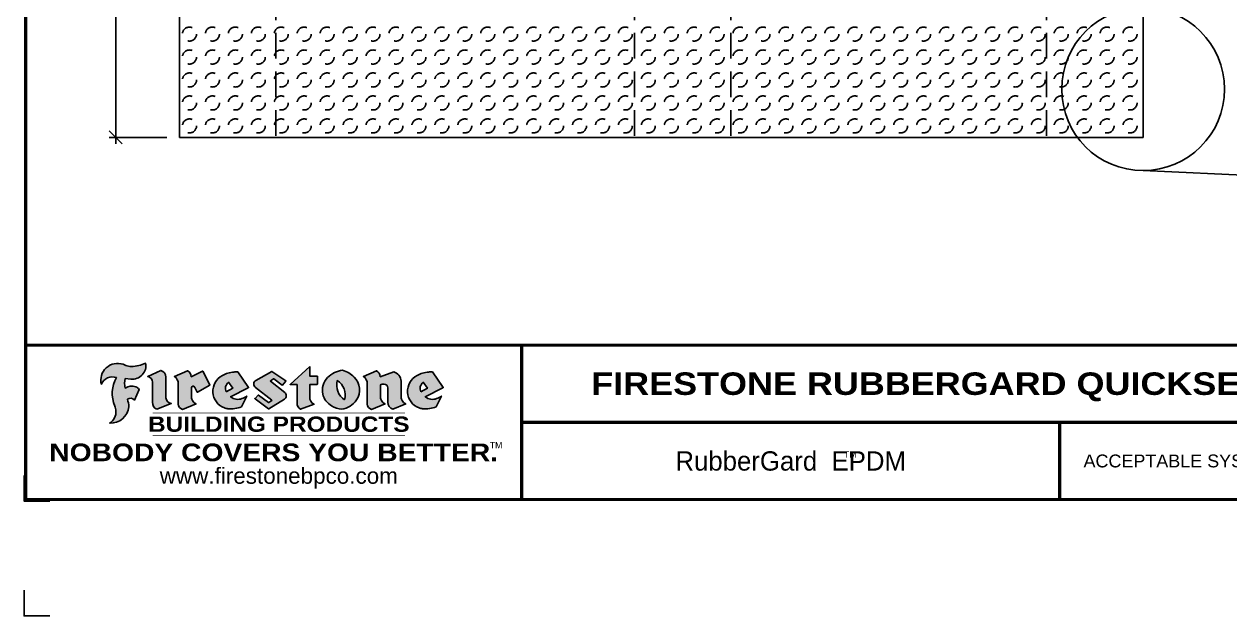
# Model space of a CAD drawing. Header units: inches. Extents: x 233.4 to 253.5, y -152.4 to -135.7.
# Drawn here: x 233.45 to 245.18, y -152.42 to -146.66 of the extents above; entities that cross this region are included whole.
import ezdxf
from ezdxf.enums import TextEntityAlignment as Align

# ---------------------------------------------------------------- set-up
doc = ezdxf.new("R2010")
doc.units = ezdxf.units.IN
doc.header["$MEASUREMENT"] = 0
doc.linetypes.add('HIDDEN', pattern=[0.375, 0.25, -0.125])
doc.linetypes.add('HIDDEN2', pattern=[0.1875, 0.125, -0.0625])
doc.layers.get('0').update_dxf_attribs({"linetype": 'CONTINUOUS'})
doc.layers.get('DEFPOINTS').update_dxf_attribs({"linetype": 'CONTINUOUS'})
for name, color, linetype in [('FSBP-ANNO-LABEL', 7, 'CONTINUOUS'), ('FSBP-MEMBRANE', 7, 'CONTINUOUS'), ('FSBP-TTLB', 7, 'CONTINUOUS'), ('FSBP-TTLB-BORDER', 7, 'CONTINUOUS'), ('FSBP-TTLB-TEXT', 7, 'CONTINUOUS')]:
    doc.layers.add(name, color=color, linetype=linetype)
doc.styles.add('FSBP_ARIAL', font='arial.ttf')
doc.styles.add('FSBP_ARIAL_BOLD', font='')
doc.styles.add('FSBP_ARIAL_NAR', font='ARIALN.TTF')
doc.styles.add('FSBP_BANKGOTHIC', font='bgothm.ttf')
doc.styles.get('FSBP_ARIAL_BOLD').set_extended_font_data('Arial Black')
doc.dimstyles.new('FSBP-DIM', dxfattribs={"dimtxt": 0.1875, "dimasz": 0.125, "dimexe": 0.0625, "dimexo": 0.125, "dimgap": 0.125, "dimtad": 0, "dimdec": 0, "dimzin": 1, "dimdsep": 46, "dimlunit": 4, "dimtxsty": 'FSBP_ARIAL_NAR', "dimblk": 'OBLIQUE', "dimcen": 0.09375, "dimdle": 0.0625, "dimclrd": 256, "dimclre": 256, "dimclrt": 256, "dimadec": 0, "dimazin": 0, "dimtfac": 1, "dimtdec": 0, "dimtmove": 1, "dimatfit": 3, "dimfxl": 0, "dimtolj": 1, "dimtzin": 0, "dimlwd": -1, "dimlwe": -1, "dimarcsym": 0})

# ---------------------------------------------------------------- blocks, each defined once
blk = doc.blocks.new('TTLB-EPDM_1')
at = {"layer": 'FSBP-TTLB-TEXT'}
h = blk.add_hatch(color=1, dxfattribs=at)
edge = h.paths.add_edge_path()
edge.add_arc((1.037309769669573, -0.1982514792917306), 0.1319107607348553, 264.0410451462098, 370.3106169565175)
edge.add_arc((1.027551646585694, 0.1214293576525799), 0.3273056962876235, 270.05058356628535, 295.23459397187514, ccw=False)
edge.add_arc((1.022801957313345, -0.06680179986895154), 0.1391656561713503, 249.3281275763668, 272.0749124149863, ccw=False)
edge.add_line((0.9736743133014443, -0.1970076156048179), (0.9474927838574558, -0.1852745150568325))
edge.add_arc((0.8939498971398288, -0.3394262635682071), 0.1631857907024099, 70.84590087378872, 194.3325259843273)
edge.add_arc((0.8444260109029493, -0.4259936440910768), 0.1179914261095279, 70.96950098067128, 156.9641407594482, ccw=False)
edge.add_arc((1.153141409296894, -0.4684497516079468), 0.3110405457095052, 150.3231137483159, 203.2084295854517)
edge.add_arc((0.7562495500622943, -0.6412608153899899), 0.1218587156617311, 0.8849157075190988, 24.34668939894999, ccw=False)
edge.add_arc((0.7493781665697374, -0.6475258110744375), 0.1289731377238325, -58.36655102076742, 3.6216782311386737, ccw=False)
edge.add_arc((0.8256699029544474, -0.5792158350996106), 0.1783301886510354, 267.2205474105585, 354.1381621173521)
edge.add_arc((0.7903121048625305, -0.6011409294291745), 0.212787892960859, 0.9996158580669322, 21.00503380861244)
edge.add_arc((1.01880712263941, -0.5666691048185161), 0.05136395668415847, 40.82117713173261, 125.52727787225791, ccw=False)
edge.add_line((1.057676976260041, -0.5330924682126437), (1.102776947655911, -0.4308018311949837))
edge.add_arc((1.040858222524664, -0.4699705673995949), 0.07326744446031509, 32.31675181867256, 66.31481236598174)
edge.add_arc((1.032262518825329, -0.5063316993097662), 0.1102246948011782, 69.8179132332389, 125.254734720681)
edge.add_arc((1.127708877207287, -0.368959353531244), 0.1659710644737306, 164.1569669952081, 196.5811013160487, ccw=False)
edge.add_line((0.9680425188342383, -0.3236487780942383), (1.023615334387159, -0.3294494641845773))
h = blk.add_hatch(color=1, dxfattribs=at)
edge = h.paths.add_edge_path()
edge.add_line((2.763460561272041, -0.2072496393923444), (2.763460561272041, -0.2969520779963801))
edge.add_arc((2.765767478062699, -0.2969520779963943), 0.00230691679065842, 179.9999999996471, 269.9999999996471)
edge.add_line((2.765767478062685, -0.2992589947870528), (2.835417693520355, -0.2992589947870528))
edge.add_arc((2.835417693520355, -0.3015659115777538), 0.002306916790701052, 0, 90, ccw=False)
edge.add_line((2.837724610311056, -0.3015659115777538), (2.837724610311056, -0.3790761307453892))
edge.add_arc((2.83541769352037, -0.3790761307453749), 0.002306916790686842, 269.99999999964706, 359.99999999964706, ccw=False)
edge.add_line((2.835417693520355, -0.3813830475360618), (2.765767478062685, -0.3813830475360618))
edge.add_arc((2.765767478062699, -0.3836899643267202), 0.00230691679065842, 90.00000000035294, 180.0000000003529)
edge.add_line((2.763460561272041, -0.3836899643267344), (2.763460561272041, -0.5033995910642801))
edge.add_arc((2.836735953378943, -0.5071368822038516), 0.07337063740681413, 177.0802527808789, 245.3249543133826)
edge.add_line((2.806105814540615, -0.5738080530967267), (2.674529557384915, -0.6226036013049594))
edge.add_arc((2.708610405062069, -0.564298408791804), 0.06753517344606039, 177.0345319916277, 239.6926428024901, ccw=False)
edge.add_line((2.641165668230087, -0.560804539009709), (2.641165668230087, -0.3836899643267344))
edge.add_arc((2.638858751439429, -0.3836899643267202), 0.00230691679065842, 359.9999999996471, 449.999999999647)
edge.add_line((2.638858751439443, -0.3813830475360618), (2.572857950769389, -0.3813830475360618))
edge.add_line((2.572857950769389, -0.3813830475360618), (2.763460561272041, -0.2072496393923444))
h = blk.add_hatch(color=1, dxfattribs=at)
edge = h.paths.add_edge_path()
edge.add_line((1.275239419159561, -0.6223407783464694), (1.415345367376062, -0.5660418822574371))
edge.add_arc((1.421019305783958, -0.5090099247487757), 0.05731350411836949, 181.9717871001989, 264.31851000495806, ccw=False)
edge.add_line((1.363739737527226, -0.5109819325197265), (1.363412352251203, -0.3102363679013962))
edge.add_arc((1.294263659668751, -0.3103491388303989), 0.06914878453844908, 0.0934405599591014, 72.42834396969012)
edge.add_line((1.315139561173908, -0.2444268274366692), (1.186839444240604, -0.3024209471341379))
edge.add_arc((1.175246268095289, -0.3585110609420917), 0.05727567197445628, -0.017399788185912257, 78.322067691347, ccw=False)
edge.add_line((1.232521937428658, -0.3585284546236807), (1.232574268422297, -0.555126496687123))
edge.add_arc((1.305699496415486, -0.5558575689677219), 0.07312888236350451, 179.4272023230205, 245.3845503102953)
h = blk.add_hatch(color=1, dxfattribs=at)
edge = h.paths.add_edge_path()
edge.add_line((1.792026821926584, -0.3839679064720229), (1.722158956877934, -0.2518542302253621))
edge.add_arc((1.720119655279638, -0.2529327078887852), 0.002306916790721817, 27.87197133405656, 117.3766794470751)
edge.add_line((1.719058846382097, -0.250884159729182), (1.610638460368705, -0.3070279753467702))
edge.add_arc((1.547088841662962, -0.3061026658494403), 0.06355635479880145, 359.165808011073, 425.8793658831422)
edge.add_line((1.573061729235633, -0.2480956029480268), (1.446879247402876, -0.3051325108639702))
edge.add_arc((1.407812067100189, -0.370357133046621), 0.07602957263902092, -3.441403975725109, 59.07992244284969, ccw=False)
edge.add_line((1.483704536400296, -0.3749210150788969), (1.483704536400296, -0.5723838140635706))
edge.add_arc((1.54053746518044, -0.568254406115083), 0.05698275005415228, 184.1557352478595, 255.3066498366543)
edge.add_line((1.526084036778343, -0.6233736605654059), (1.657291340682093, -0.570650514527486))
edge.add_arc((1.688298576827198, -0.5021390388423987), 0.0752015358480571, 207.5160880841914, 245.649226723163, ccw=False)
edge.add_arc((1.721050197024907, -0.4914488168456328), 0.1093332836229113, 179.4823365255141, 204.5537900001094, ccw=False)
edge.add_line((1.611721375809452, -0.4904610114968335), (1.611721375809452, -0.4126404716788983))
edge.add_arc((1.628589765097195, -0.414159299036043), 0.01693662875851176, 28.356188110622725, 174.8549701683585, ccw=False)
edge.add_arc((1.627340435522395, -0.4197189881350504), 0.02111886817708033, 22.216893572439517, 40.10213956426492, ccw=False)
edge.add_line((1.646891420738257, -0.4117336534413738), (1.666638796144639, -0.4549750258192233))
edge.add_arc((1.668737246926742, -0.4540167099035481), 0.002306916790685496, 204.545128184284, 299.6323508190091)
edge.add_line((1.669877862091766, -0.4560219186518992), (1.791128135493295, -0.3870515928837648))
edge.add_line((1.791128135493295, -0.3870515928837648), (1.792026821926584, -0.3839679064720229))
h = blk.add_hatch(color=1, dxfattribs=at)
h.paths.add_polyline_path([(2.063388732080512, -0.2583237030618903, 0.02524281661523788), (2.025024361750752, -0.2610532129309178, 0.1213611957758757), (1.901773912052249, -0.3008158885520373, 0.6151668103976068), (1.93274136141747, -0.6099060679591872, 0.05306812109568645), (1.967936229862175, -0.617865745600497, 0.1150932231766138), (2.099126721549737, -0.5994933789882708), (2.151195569562105, -0.4944891916583316, -0.08755405562188731), (2.104230609512001, -0.5187113292177372, -0.265591761123442), (1.992692314386659, -0.5010701623316862), (2.165347897647223, -0.4141184325909109, 0.4518949533370738), (2.166222728871162, -0.4107679608846269)])
h.paths.add_polyline_path([(2.014217313945437, -0.4188965037300676), (1.951113654018855, -0.4515330109460507, -0.3720533890450154), (1.973177450672722, -0.3607130665457561)], flags=16)
h = blk.add_hatch(color=1, dxfattribs=at)
edge = h.paths.add_edge_path()
edge.add_arc((2.260407392426802, -0.3775796671688782), 0.04152450223225729, 123.20805433950699, 232.2027298779723, ccw=False)
edge.add_line((2.237665217914071, -0.3428366421988329), (2.393535971665983, -0.2540943745380986))
edge.add_arc((2.394677353533142, -0.2560991469722482), 0.002306916790741334, 55.64644466176611, 119.65426054492559, ccw=False)
edge.add_line((2.395979141996861, -0.2541946229174954), (2.531809646140459, -0.3470380726374032))
edge.add_arc((2.530468902927946, -0.3489153772789875), 0.002306916790700397, -42.731101238422525, 54.4661353739603, ccw=False)
edge.add_line((2.532163440279987, -0.3504807552658491), (2.498457913851155, -0.3869673252714421))
edge.add_arc((2.496763376499139, -0.3854019472845934), 0.002306916790672934, 233.7527076894875, 317.26889876138785, ccw=False)
edge.add_line((2.495399362263356, -0.38726241234572), (2.413849913492982, -0.3274738082119626))
edge.add_arc((2.412485899257181, -0.3293342732731342), 0.002306916790720064, 53.75270768979358, 124.4135619297835)
edge.add_line((2.41118211687575, -0.3274311136421062), (2.382933981293377, -0.346782838468144))
edge.add_arc((2.38423776367478, -0.3486859980991606), 0.002306916790694898, 124.4135619293799, 231.8459020253626)
edge.add_line((2.382812599816248, -0.3505000469010184), (2.519899969301207, -0.4581994452042721))
edge.add_arc((2.494247019847682, -0.4908523236374461), 0.04152450223225742, -55.21225898295222, 51.84590202520428, ccw=False)
edge.add_line((2.517938320565804, -0.5249552055672808), (2.364434947484597, -0.6179520922513717))
edge.add_arc((2.36323960192349, -0.6159790200102006), 0.002306916790726996, 233.2955624372927, 301.20872157023314, ccw=False)
edge.add_line((2.361860787187538, -0.6178285429225383), (2.231266621301074, -0.5204709167214361))
edge.add_arc((2.232647938930649, -0.5186232623475259), 0.002306916790697672, 135.5134179846393, 233.21798691998708, ccw=False)
edge.add_line((2.231002150870836, -0.5170067083764565), (2.262839375599356, -0.4845937328397696))
edge.add_arc((2.264485163659225, -0.4862102868108537), 0.002306916790748497, 53.0352839999411, 135.513417985369, ccw=False)
edge.add_line((2.265872365996302, -0.4843670465239001), (2.361834678328762, -0.5565872257804898))
edge.add_arc((2.363221880665761, -0.5547439854936304), 0.002306916790627066, 233.0352840000685, 302.2362632414394)
edge.add_line((2.36445241715569, -0.5566953042850713), (2.39428499383348, -0.5378823484768844))
edge.add_arc((2.393054457343549, -0.5359310296853765), 0.002306916790685166, 302.2362632406177, 412.2027298768422)
edge.add_line((2.394468296066179, -0.5341081404551886), (2.234958295420142, -0.4103916733127022))
h = blk.add_hatch(color=1, dxfattribs=at)
edge = h.paths.add_edge_path(flags=16)
edge.add_arc((2.940363509127394, -0.4847985213681437), 0.1684614578629418, 344.5558804047865, 417.0140046669545)
edge.add_arc((3.194458079644619, -0.3883534532477785), 0.1684614578629414, 164.5558804047864, 237.0140046669546)
edge = h.paths.add_edge_path()
edge.add_arc((3.069375116502199, -0.4399344555144872), 0.1828726885096673, 136.0914512150047, 191.213418978326)
edge.add_arc((3.064939550433406, -0.4318234379590333), 0.1803148804748503, 194.0167254156723, 240.6663730831859)
edge.add_arc((3.098047041778981, -0.3845058757092554), 0.2378525180183701, 239.2975390661776, 264.2889872773176)
edge.add_arc((3.04884478212623, -0.4190232383793012), 0.203760689247156, 277.1986764832036, 326.503572961274)
edge.add_arc((3.077739326803546, -0.4341046616465112), 0.171374865791709, 325.3768876809902, 406.3828327799087)
edge.add_arc((3.011839488065919, -0.4896144380417797), 0.2571945645850002, 44.28462553519766, 73.82901434867304)
edge.add_arc((3.117152499586992, -0.4983433120546693), 0.2579560664039132, 97.50292863483666, 134.1039137579027)
h = blk.add_hatch(color=1, dxfattribs=at)
edge = h.paths.add_edge_path()
edge.add_line((3.322690228557462, -0.5721896537377091), (3.322690228557462, -0.3749210150788969))
edge.add_arc((3.246797759257384, -0.3703571330465745), 0.076029572638996, 356.5585960242387, 419.0799224428129)
edge.add_line((3.285864939560099, -0.3051325108639702), (3.412047421392799, -0.2480956029480268))
edge.add_arc((3.386074533820159, -0.3061026658494941), 0.06355635479883807, 0.3962622833877276, 65.87936588318718, ccw=False)
edge.add_line((3.449629368605429, -0.3056631084210863), (3.580526418688805, -0.2593848434574539))
edge.add_arc((3.555744121700958, -0.3530904070730321), 0.09692726601172152, 2.366977007666776, 75.18615851992018, ccw=False)
edge.add_line((3.652588689330287, -0.3490873311063041), (3.652588689330287, -0.4883770011386872))
edge.add_arc((3.761877549389556, -0.4914934052703811), 0.1093332836229047, 178.3666365323574, 204.5537900000422)
edge.add_arc((3.729125929191727, -0.5021836272670953), 0.07520153584796169, 207.5160880841711, 245.2240541443093)
edge.add_line((3.697611150971852, -0.5704631245385627), (3.572585913552643, -0.6207021253773775))
edge.add_arc((3.59534718600759, -0.5526356419907701), 0.07177131519198746, 180.3328587115751, 251.51018566665869, ccw=False)
edge.add_line((3.523577081955409, -0.5530525936986663), (3.523577081955409, -0.4153032515383615))
edge.add_arc((3.486319529276879, -0.4148773504126441), 0.0372599868942854, 359.3450650296066, 449.0500281941028)
edge.add_arc((3.482769874121713, -0.4419622099033496), 0.06447454900600783, 86.29402372314017, 119.8211331593848)
edge.add_line((3.450707067966732, -0.3860252459975726), (3.450707067966732, -0.4904610114968335))
edge.add_arc((3.560035889182251, -0.491448816845647), 0.1093332836229751, 179.4823365255069, 204.5537900001023)
edge.add_arc((3.527284268984408, -0.5021390388424952), 0.07520153584796385, 207.5160880841699, 245.6492267231416)
edge.add_line((3.496277032839316, -0.570650514527486), (3.365069728935509, -0.6233736605654059))
edge.add_arc((3.37950248606194, -0.5682868177318081), 0.05694615642555727, 183.9298782390169, 255.318496325343, ccw=False)
h = blk.add_hatch(color=1, dxfattribs=at)
h.paths.add_polyline_path([(3.957695472291277, -0.2583237030618903, 0.02524281661523822), (3.919331101961575, -0.2610532129309178, 0.1085638477195505), (3.807890832595604, -0.2939221658134414, 0.6425897848490651), (3.827048101628293, -0.6099060679591872, 0.05306812109569052), (3.862242970072884, -0.617865745600497, 0.1150932231766133), (3.993433461760503, -0.5994933789882708), (4.045502309772871, -0.4944891916583316, -0.08755405562189084), (3.998537349722767, -0.5187113292177372, -0.2655917611234366), (3.886999054597368, -0.5010701623316862), (4.059654637857989, -0.4141184325909109, 0.4518949533370731), (4.060529469081928, -0.4107679608846269)])
h.paths.add_polyline_path([(3.90852405415626, -0.4188965037300676), (3.845420394229677, -0.4515330109460507, -0.3720533890450147), (3.867484190883488, -0.3607130665457561)], flags=16)
at = {"layer": 'DEFPOINTS', "color": 1}
blk.add_lwpolyline([(0.234375, -1.515625), (-0.015625, -1.515625), (-0.015625, -1.265625)], dxfattribs=at)
at = {"layer": 'DEFPOINTS', "linetype": 'Continuous', "ltscale": 1.75}
blk.add_lwpolyline([(-0.015625, -2.380833333333342), (-0.015625, -2.630833333333342), (0.234375, -2.630833333333342)], dxfattribs=at)
at = {"layer": 'FSBP-TTLB', "const_width": 0.03125}
for points in [[(0, 0), (0, -1.5), (20, -1.5), (20, 0), (0, 0)], [(4.825208527206769, 0), (4.825208527206769, -0.75)], [(4.825208527206769, -0.75), (15.84028770518938, -0.75)], [(4.825208527206769, -0.75), (4.825208527206769, -1.5)]]:
    blk.add_lwpolyline(points, dxfattribs=at)
at = {"layer": 'FSBP-TTLB-BORDER', "const_width": 0.03125}
blk.add_lwpolyline([(20, 0), (20, 13), (0, 13), (0, 0)], dxfattribs=at)
at = {"layer": 'FSBP-TTLB-TEXT', "color": 1}
blk.add_line((0.7358432058323388, -0.379822754145593), (0.7358432058323388, -0.379822754145593), dxfattribs=at)
for points in [[(1.023615323725323, -0.3294494630716969, 0.5000510906601082), (1.167090420776901, -0.1746414942047778, -0.1103304102359608), (1.027840608309816, -0.2058762110801382, -0.09957876667165425), (0.9736743133014443, -0.1970076156048179), (0.9474927838574558, -0.1852745150568325, 0.5978159689075124), (0.7358432058323388, -0.379822754145593, -0.3938834584182213), (0.8828996422548698, -0.3144510229727047, 0.2349406564350952), (0.86727108227484, -0.5910237178633082, -0.1027304183841549), (0.8780937320133262, -0.6393788197974146, -0.2772692352614086), (0.8170223912655956, -0.7573362346216896, 0.3985429150902959), (1.003067614090241, -0.5974286950643517, 0.0875124847930418), (0.9889600163401155, -0.5248671157293501, -0.3874031597924062), (1.057676976260041, -0.5330924682126437), (1.102776947655911, -0.4308018311949837, 0.1494423498871741), (1.07029056398062, -0.4028746979725923, 0.2467195073738216), (0.9686394281704906, -0.4163228904100862, -0.1424285161541127), (0.9680425188342383, -0.3236487780942383), (1.023615334387159, -0.3294494641845773)], [(2.763460561272041, -0.2072496393923444), (2.763460561272041, -0.2969520779963801, 0.4142135623730958), (2.765767478062685, -0.2992589947870528), (2.835417693520355, -0.2992589947870528, -0.414213562373095), (2.837724610311056, -0.3015659115777538), (2.837724610311056, -0.3790761307453892, -0.4142135623730938), (2.835417693520355, -0.3813830475360618), (2.765767478062685, -0.3813830475360618, 0.4142135623730958), (2.763460561272041, -0.3836899643267344), (2.763460561272041, -0.5033995910642801, 0.3068985753588853), (2.806105814540615, -0.5738080530967267), (2.674529557384915, -0.6226036013049594, -0.2804194150632976), (2.641165668230087, -0.560804539009709), (2.641165668230087, -0.3836899643267344, 0.414213562373095), (2.638858751439443, -0.3813830475360618), (2.572857950769389, -0.3813830475360618), (2.763460561272041, -0.2072496393923444)], [(2.166222728871162, -0.4107679608846269), (2.063388732080512, -0.2583237030618903, 0.02524281661523788), (2.025024361750752, -0.2610532129309178, 0.1085638477195265), (1.913584092384895, -0.2939221658134414, 0.6425897848491228), (1.93274136141747, -0.6099060679591872, 0.05306812109568648), (1.967936229862175, -0.617865745600497, 0.1150932231766137), (2.099126721549737, -0.5994933789882708), (2.151195569562105, -0.4944891916583316, -0.0875540556218873), (2.104230609512001, -0.5187113292177372, -0.2655917611234418), (1.992692314386659, -0.5010701623316862), (2.165347897647223, -0.4141184325909109)], [(4.060529469081928, -0.4107679608846269), (3.957695472291277, -0.2583237030618903, 0.02524281661523788), (3.919331101961575, -0.2610532129309178, 0.1085638477195265), (3.807890832595604, -0.2939221658134414, 0.6425897848491228), (3.827048101628293, -0.6099060679591872, 0.05306812109568648), (3.862242970072884, -0.617865745600497, 0.1150932231766137), (3.993433461760503, -0.5994933789882708), (4.045502309772871, -0.4944891916583316, -0.0875540556218873), (3.998537349722767, -0.5187113292177372, -0.2655917611234418), (3.886999054597368, -0.5010701623316862), (4.059654637857989, -0.4141184325909109)], [(4.059654637857989, -0.4141184325909109, 0.4518949533370731), (4.060529469081928, -0.4107679608846269, 0.4518949533370731)]]:
    blk.add_lwpolyline(points, format="xyb", dxfattribs=at)
for points in [[(1.275239419159561, -0.6223407783464694), (1.415345367376062, -0.5660418822574371, -0.3756100036733062), (1.363739737527226, -0.5109819325197265), (1.363412352251203, -0.3102363679013962, 0.3265360292958048), (1.315139561173908, -0.2444268274366692), (1.186839444240604, -0.3024209471341379, -0.3557863980845349), (1.232521937428658, -0.3585284546236807), (1.232574268422297, -0.555126496687123, 0.2960110723418457)], [(1.792026821926584, -0.3839679064720229), (1.722158956877934, -0.2518542302253621, 0.4116839150163434), (1.719058846382097, -0.250884159729182), (1.610638460368705, -0.3070279753467702, 0.2996033003794034), (1.573061729235633, -0.2480956029480268), (1.446879247402876, -0.3051325108639702, -0.2797757560995365), (1.483704536400296, -0.3749210150788969), (1.483704536400296, -0.5723838140635706, 0.320828638474519), (1.526084036778343, -0.6233736605654059), (1.657291340682093, -0.570650514527486, -0.1679398621276611), (1.621603752698661, -0.5368819723450571, -0.1098333365370753), (1.611721375809452, -0.4904610114968335), (1.611721375809452, -0.4126404716788983, -0.743334502655012), (1.64349420176768, -0.4061152228778298, -0.07819791644735608), (1.646891420738257, -0.4117336534413738), (1.666638796144639, -0.4549750258192233, 0.4404648714563479), (1.669877862091766, -0.4560219186518992), (1.791128135493295, -0.3870515928837648)], [(2.234958295420142, -0.4103916733127022, -0.5150044486718882), (2.237665217914071, -0.3428366421988329), (2.393535971665983, -0.2540943745380986, -0.2867822934100265), (2.395979141996861, -0.2541946229174954), (2.531809646140459, -0.3470380726374032, -0.4515027974650387), (2.532163440279987, -0.3504807552658491), (2.498457913851155, -0.3869673252714421, -0.3814439164929681), (2.495399362263356, -0.38726241234572), (2.413849913492982, -0.3274738082119626, 0.3184718635035665), (2.41118211687575, -0.3274311136421062), (2.382933981293377, -0.346782838468144, 0.5064094529656681), (2.382812599816248, -0.3505000469010184), (2.519899969301207, -0.4581994452042721, -0.5043597839115849), (2.517938320565804, -0.5249552055672808), (2.364434947484597, -0.6179520922513717, -0.3053163970316367), (2.361860787187538, -0.6178285429225383), (2.231266621301074, -0.5204709167214361, -0.4541703869768119), (2.231002150870836, -0.5170067083764565), (2.262839375599356, -0.4845937328397696, -0.3762644290664977), (2.265872365996302, -0.4843670465239001), (2.361834678328762, -0.5565872257804898, 0.3114700032088108), (2.36445241715569, -0.5566953042850713), (2.39428499383348, -0.5378823484768844, 0.520381097387146), (2.394468296066179, -0.5341081404551886)], [(2.937624918725987, -0.3131105398334029, 0.2452625673097023), (2.889993533867141, -0.4754966266250307, 0.2064059665179019), (2.976604338974084, -0.5890186876871866, 0.1094800500670344), (3.074378098474654, -0.6211778035979165, 0.2185147641853038), (3.218764944843201, -0.5314757029352819, 0.3689489483072479), (3.195959963110113, -0.3100352223135445, 0.1296305888694145), (3.0834694040758, -0.242595816912754, 0.1610736375384317)], [(3.10274193015772, -0.5296595419651595, 0.3271311138286319), (3.032079658614293, -0.3434924326507627, 0.3271311138286322)], [(3.322690228557462, -0.5721896537377091), (3.322690228557462, -0.3749210150788969, 0.2797757560995341), (3.285864939560099, -0.3051325108639702), (3.412047421392799, -0.2480956029480268, -0.2937618496109166), (3.449629368605429, -0.3056631084210863), (3.580526418688805, -0.2593848434574539, -0.3288760160581939), (3.652588689330287, -0.3490873311063041), (3.652588689330287, -0.4883770011386872, 0.114762897203527), (3.662431105063263, -0.536926560769686, 0.166032965990522), (3.697611150971852, -0.5704631245385627), (3.572585913552643, -0.6207021253773775, -0.3209557512194564), (3.523577081955409, -0.5530525936986663), (3.523577081955409, -0.4153032515383615, 0.4127061514896111), (3.48693727661589, -0.3776224848030694, 0.1473421876160361), (3.450707067966732, -0.3860252459975726), (3.450707067966732, -0.4904610114968335, 0.1098333365370753), (3.460589444855941, -0.5368819723450855, 0.1679398621276611), (3.496277032839316, -0.570650514527486), (3.365069728935509, -0.6233736605654059, -0.3219729545308964), (3.322690228557462, -0.5721896537377091, 29.1476284739)], [(1.951113654018855, -0.4515330109460507), (2.014217313945437, -0.4188965037300676), (1.973177450672722, -0.3607130665457561, 0.3720533890450154)], [(3.845420394229677, -0.4515330109460507), (3.90852405415626, -0.4188965037300676), (3.867484190883488, -0.3607130665457561, 0.3720533890450154)]]:
    blk.add_lwpolyline(points, format="xyb", close=True, dxfattribs=at)
at = {"layer": 'FSBP-TTLB-TEXT'}
for points, const_width in [([(1.233926579809207, -0.6584455781731435), (3.691229482685259, -0.6584455781731577)], 0.0078125), ([(10.06152282927678, -0.75), (10.06152282927678, -1.5)], 0.03125), ([(1.233926579809207, -0.8761560960495984), (3.691229482685259, -0.8761560960495842)], 0.0078125)]:
    blk.add_lwpolyline(points, dxfattribs=dict(at, const_width=const_width))
at = {"layer": 'FSBP-TTLB-TEXT', "color": 1}
for centre, start, end in [((1.789987520328282, -0.3850463841354355), 299.6323508193319, 27.87197133380463), ((2.164310260790558, -0.412058050385383), 296.7304547840455, 34.00233684987403)]:
    blk.add_arc(centre, 0.00230691679068068, start, end, dxfattribs=at)
at = {"layer": 'FSBP-TTLB-TEXT', "lineweight": 18, "style": 'FSBP_ARIAL_BOLD'}
blk.add_text('BUILDING PRODUCTS', height=0.1484375, dxfattribs=at).set_placement((2.462578031247233, -0.7673008371113639), align=Align.MIDDLE_CENTER)
at = {"layer": 'FSBP-TTLB-TEXT', "color": 1}
for s, height, style, p in [('NOBODY COVERS YOU BETTER.', 0.171875, 'FSBP_ARIAL_BOLD', (2.412604263603384, -1.041650450587369)), ('TM', 0.0625, 'FSBP_BANKGOTHIC', (4.576671173373001, -0.9725745042934193))]:
    blk.add_text(s, height=height, dxfattribs=dict(at, style=style)).set_placement(p, align=Align.MIDDLE_CENTER)
at = {"layer": 'FSBP-TTLB-TEXT'}
for s, height, style, p in [('RubberGard  EPDM', 0.1875, 'FSBP_BANKGOTHIC', (7.443365678241776, -1.125)), ('TM', 0.0625, 'FSBP_BANKGOTHIC', (8.023397742165457, -1.062518816683806)), ('www.firestonebpco.com', 0.15625, 'FSBP_ARIAL', (2.462578031247233, -1.268657306740124))]:
    blk.add_text(s, height=height, dxfattribs=dict(at, style=style)).set_placement(p, align=Align.MIDDLE_CENTER)
at = {"layer": 'FSBP-TTLB-TEXT', "style": 'FSBP_ARIAL'}
blk.add_text('ACCEPTABLE SYSTEMS:', height=0.125, dxfattribs=at).set_placement((10.29281281591562, -1.125), align=Align.MIDDLE_LEFT)
at = {"layer": 'FSBP-TTLB-TEXT'}
for tag, height, style, p in [('MAXIMUM_WARRANTY', 0.1875, 'FSBP_ARIAL_BOLD', (18.03987100774941, 0.2240244307510579)), ('ACCPT_SYSTEMS', 0.21875, 'FSBP_ARIAL', (12.49438170418193, -1.125))]:
    blk.add_attdef(tag, text='', height=height, dxfattribs=dict(at, style=style)).set_placement(p, align=Align.MIDDLE_LEFT)
for tag, height, style, p in [('DETAIL_DESCP_LINE_1', 0.21875, 'FSBP_ARIAL_BOLD', (10.33118450231211, -0.3736318192489421)), ('ISSUE_REV_DATE', 0.21875, 'FSBP_ARIAL', (16.84069633627263, -0.7282559425942452)), ('DETAIL_NUMBER', 0.4375, 'FSBP_ARIAL', (18.91941590748775, -0.8931630692489421))]:
    blk.add_attdef(tag, text='', height=height, dxfattribs=dict(at, style=style)).set_placement(p, align=Align.MIDDLE_CENTER)
blk = doc.blocks.new('_OBLIQUE')
at = {"color": 0, "linetype": 'ByBlock'}
blk.add_line((-0.5, -0.5), (0.5, 0.5), dxfattribs=at)
blk = doc.blocks.new('*D3')
at = {"layer": 'DEFPOINTS', "color": 0}
for p in [(234.9601736966683, -138.3904593552716), (234.3382842431229, -147.7654593552716), (234.9601736966683, -147.7654593552716)]:
    blk.add_point(p, dxfattribs=at)
at = {"layer": 'FSBP-ANNO-LABEL'}
for p, q in [((234.8351736966683, -138.3904593552716), (234.2757842431229, -138.3904593552716)), ((234.3382842431229, -138.3279593552716), (234.3382842431229, -142.3168534548623)), ((234.3382842431229, -147.8279593552716), (234.3382842431229, -143.8390652556809)), ((234.8351736966683, -147.7654593552716), (234.2757842431229, -147.7654593552716))]:
    blk.add_line(p, q, dxfattribs=at)
at = {"layer": 'FSBP-ANNO-LABEL', "xscale": 0.125, "yscale": 0.125, "zscale": 0.125}
for p, rotation in [((234.3382842431229, -138.3904593552716), 90), ((234.3382842431229, -147.7654593552716), 270)]:
    blk.add_blockref('_OBLIQUE', p, dxfattribs=dict(at, rotation=rotation))
at = {"layer": 'FSBP-ANNO-LABEL', "insert": (234.338284243123, -143.0779593552716), "char_height": 0.1875, "attachment_point": 5, "rotation": 90, "style": 'FSBP_ARIAL_NAR'}
blk.add_mtext('\\A1;30" (762 mm)', dxfattribs=at)

msp = doc.modelspace()

# ---------------------------------------------------------------- linework, layer by layer
msp.add_line((236.275531803135, -147.7654593552715), (237.213031803135, -147.7654593552715))
at = {"layer": 'FSBP-MEMBRANE'}
for p, q in [((234.9606118420167, -138.3904593552715), (234.9606118420167, -147.7654593552715)), ((244.3356118420167, -147.7654593552715), (244.3356118420167, -138.3904593552715)), ((234.9606118420167, -147.7654593552715), (244.3356118420167, -147.7654593552715)), ((244.3351736966683, -148.0886625831224), (250.0296516285867, -148.3459554737284))]:
    msp.add_line(p, q, dxfattribs=at)
at = {"layer": 'FSBP-MEMBRANE', "color": 7}
for p, q in [((234.9606118420167, -147.7654593552715), (234.9606118420167, -138.3904593552715)), ((244.3356118420167, -138.3904593552715), (244.3356118420167, -147.7654593552715)), ((244.3356118420167, -147.7654593552715), (234.9606118420167, -147.7654593552715))]:
    msp.add_line(p, q, dxfattribs=at)
at = {"layer": 'FSBP-MEMBRANE', "linetype": 'HIDDEN'}
for p, q in [((235.897269531251, -147.7497478876428), (235.897269531251, -138.3904593552716)), ((239.386426514754, -147.7497478876428), (239.386426514754, -138.3904593552716)), ((240.323926514754, -147.7497478876428), (240.323926514754, -138.3904593552716)), ((243.3964359372361, -147.7497478876428), (243.3964359372361, -140.5893156109865))]:
    msp.add_line(p, q, dxfattribs=at)
at = {"layer": 'FSBP-MEMBRANE'}
msp.add_circle((244.3351736966683, -147.2967093552715), 0.7919532278508541, dxfattribs=at)
at = {"layer": 'FSBP-MEMBRANE', "color": 253, "linetype": 'HIDDEN2'}
for centre in [(235.0560693718967, -146.7609950695573), (235.2792836576111, -146.7609950695573), (235.5024979433253, -146.7609950695573), (235.7257122290396, -146.7609950695573), (235.9489265147539, -146.7609950695573), (236.1721408004682, -146.7609950695573), (236.3953550861825, -146.7609950695573), (236.6185693718967, -146.7609950695573), (236.8417836576111, -146.7609950695573), (237.0649979433254, -146.7609950695573), (237.2882122290396, -146.7609950695573), (237.511426514754, -146.7609950695573), (237.7346408004682, -146.7609950695573), (237.9578550861825, -146.7609950695573), (238.1810693718967, -146.7609950695573), (238.4042836576111, -146.7609950695573), (238.6274979433253, -146.7609950695573), (238.8507122290396, -146.7609950695573), (239.073926514754, -146.7609950695573), (239.2971408004682, -146.7609950695573), (239.5203550861825, -146.7609950695573), (239.7435693718967, -146.7609950695573), (239.9667836576111, -146.7609950695573), (240.1899979433253, -146.7609950695573), (240.4132122290396, -146.7609950695573), (240.6364265147539, -146.7609950695573), (240.8596408004682, -146.7609950695573), (241.0828550861825, -146.7609950695573), (241.3060693718967, -146.7609950695573), (241.5292836576111, -146.7609950695573), (241.7524979433253, -146.7609950695573), (241.9757122290396, -146.7609950695573), (242.1989265147539, -146.7609950695573), (242.4221408004682, -146.7609950695573), (242.6453550861825, -146.7609950695573), (242.8685693718967, -146.7609950695573), (243.0917836576111, -146.7609950695573), (243.3149979433253, -146.7609950695573), (243.5382122290396, -146.7609950695573), (243.7614265147539, -146.7609950695573), (243.9846408004682, -146.7609950695573), (244.2078550861825, -146.7609950695573), (235.0560693718967, -146.9842093552715), (235.2792836576111, -146.9842093552715), (235.5024979433253, -146.9842093552715), (235.7257122290396, -146.9842093552715), (235.9489265147539, -146.9842093552715), (236.1721408004682, -146.9842093552715), (236.3953550861825, -146.9842093552715), (236.6185693718967, -146.9842093552715), (236.8417836576111, -146.9842093552715), (237.0649979433254, -146.9842093552715), (237.2882122290396, -146.9842093552715), (237.511426514754, -146.9842093552715), (237.7346408004682, -146.9842093552715), (237.9578550861825, -146.9842093552715), (238.1810693718967, -146.9842093552715), (238.4042836576111, -146.9842093552715), (238.6274979433253, -146.9842093552715), (238.8507122290396, -146.9842093552715), (239.073926514754, -146.9842093552715), (239.2971408004682, -146.9842093552715), (239.5203550861825, -146.9842093552715), (239.7435693718967, -146.9842093552715), (239.9667836576111, -146.9842093552715), (240.1899979433253, -146.9842093552715), (240.4132122290396, -146.9842093552715), (240.6364265147539, -146.9842093552715), (240.8596408004682, -146.9842093552715), (241.0828550861825, -146.9842093552715), (241.3060693718967, -146.9842093552715), (241.5292836576111, -146.9842093552715), (241.7524979433253, -146.9842093552715), (241.9757122290396, -146.9842093552715), (242.1989265147539, -146.9842093552715), (242.4221408004682, -146.9842093552715), (242.6453550861825, -146.9842093552715), (242.8685693718967, -146.9842093552715), (243.0917836576111, -146.9842093552715), (243.3149979433253, -146.9842093552715), (243.5382122290396, -146.9842093552715), (243.7614265147539, -146.9842093552715), (243.9846408004682, -146.9842093552715), (244.2078550861825, -146.9842093552715), (235.0560693718967, -147.2074236409858), (235.2792836576111, -147.2074236409858), (235.5024979433253, -147.2074236409858), (235.7257122290396, -147.2074236409858), (235.9489265147539, -147.2074236409858), (236.1721408004682, -147.2074236409858), (236.3953550861825, -147.2074236409858), (236.6185693718967, -147.2074236409858), (236.8417836576111, -147.2074236409858), (237.0649979433254, -147.2074236409858), (237.2882122290396, -147.2074236409858), (237.511426514754, -147.2074236409858), (237.7346408004682, -147.2074236409858), (237.9578550861825, -147.2074236409858), (238.1810693718967, -147.2074236409858), (238.4042836576111, -147.2074236409858), (238.6274979433253, -147.2074236409858), (238.8507122290396, -147.2074236409858), (239.073926514754, -147.2074236409858), (239.2971408004682, -147.2074236409858), (239.5203550861825, -147.2074236409858), (239.7435693718967, -147.2074236409858), (239.9667836576111, -147.2074236409858), (240.1899979433253, -147.2074236409858), (240.4132122290396, -147.2074236409858), (240.6364265147539, -147.2074236409858), (240.8596408004682, -147.2074236409858), (241.0828550861825, -147.2074236409858), (241.3060693718967, -147.2074236409858), (241.5292836576111, -147.2074236409858), (241.7524979433253, -147.2074236409858), (241.9757122290396, -147.2074236409858), (242.1989265147539, -147.2074236409858), (242.4221408004682, -147.2074236409858), (242.6453550861825, -147.2074236409858), (242.8685693718967, -147.2074236409858), (243.0917836576111, -147.2074236409858), (243.3149979433253, -147.2074236409858), (243.5382122290396, -147.2074236409858), (243.7614265147539, -147.2074236409858), (243.9846408004682, -147.2074236409858), (244.2078550861825, -147.2074236409858), (235.0560693718967, -147.4306379267001), (235.2792836576111, -147.4306379267001), (235.5024979433253, -147.4306379267001), (235.7257122290396, -147.4306379267001), (235.9489265147539, -147.4306379267001), (236.1721408004682, -147.4306379267001), (236.3953550861825, -147.4306379267001), (236.6185693718967, -147.4306379267001), (236.8417836576111, -147.4306379267001), (237.0649979433254, -147.4306379267001), (237.2882122290396, -147.4306379267001), (237.511426514754, -147.4306379267001), (237.7346408004682, -147.4306379267001), (237.9578550861825, -147.4306379267001), (238.1810693718967, -147.4306379267001), (238.4042836576111, -147.4306379267001), (238.6274979433253, -147.4306379267001), (238.8507122290396, -147.4306379267001), (239.073926514754, -147.4306379267001), (239.2971408004682, -147.4306379267001), (239.5203550861825, -147.4306379267001), (239.7435693718967, -147.4306379267001), (239.9667836576111, -147.4306379267001), (240.1899979433253, -147.4306379267001), (240.4132122290396, -147.4306379267001), (240.6364265147539, -147.4306379267001), (240.8596408004682, -147.4306379267001), (241.0828550861825, -147.4306379267001), (241.3060693718967, -147.4306379267001), (241.5292836576111, -147.4306379267001), (241.7524979433253, -147.4306379267001), (241.9757122290396, -147.4306379267001), (242.1989265147539, -147.4306379267001), (242.4221408004682, -147.4306379267001), (242.6453550861825, -147.4306379267001), (242.8685693718967, -147.4306379267001), (243.0917836576111, -147.4306379267001), (243.3149979433253, -147.4306379267001), (243.5382122290396, -147.4306379267001), (243.7614265147539, -147.4306379267001), (243.9846408004682, -147.4306379267001), (244.2078550861825, -147.4306379267001), (235.0560693718967, -147.6538522124144), (235.2792836576111, -147.6538522124144), (235.5024979433253, -147.6538522124144), (235.7257122290396, -147.6538522124144), (235.9489265147539, -147.6538522124144), (236.1721408004682, -147.6538522124144), (236.3953550861825, -147.6538522124144), (236.6185693718967, -147.6538522124144), (236.8417836576111, -147.6538522124144), (237.0649979433254, -147.6538522124144), (237.2882122290396, -147.6538522124144), (237.511426514754, -147.6538522124144), (237.7346408004682, -147.6538522124144), (237.9578550861825, -147.6538522124144), (238.1810693718967, -147.6538522124144), (238.4042836576111, -147.6538522124144), (238.6274979433253, -147.6538522124144), (238.8507122290396, -147.6538522124144), (239.073926514754, -147.6538522124144), (239.2971408004682, -147.6538522124144), (239.5203550861825, -147.6538522124144), (239.7435693718967, -147.6538522124144), (239.9667836576111, -147.6538522124144), (240.1899979433253, -147.6538522124144), (240.4132122290396, -147.6538522124144), (240.6364265147539, -147.6538522124144), (240.8596408004682, -147.6538522124144), (241.0828550861825, -147.6538522124144), (241.3060693718967, -147.6538522124144), (241.5292836576111, -147.6538522124144), (241.7524979433253, -147.6538522124144), (241.9757122290396, -147.6538522124144), (242.1989265147539, -147.6538522124144), (242.4221408004682, -147.6538522124144), (242.6453550861825, -147.6538522124144), (242.8685693718967, -147.6538522124144), (243.0917836576111, -147.6538522124144), (243.3149979433253, -147.6538522124144), (243.5382122290396, -147.6538522124144), (243.7614265147539, -147.6538522124144), (243.9846408004682, -147.6538522124144), (244.2078550861825, -147.6538522124144)]:
    msp.add_circle(centre, 0.068359375, dxfattribs=at)

# ---------------------------------------------------------------- block references
ref = msp.add_blockref('TTLB-EPDM_1', (233.4627011304548, -149.7857045035641))
ref.add_attrib('DETAIL_DESCP_LINE_1', 'FIRESTONE RUBBERGARD QUICKSEAM WALKWAY PAD', dxfattribs={"layer": 'FSBP-TTLB-TEXT', "height": 0.21875, "style": 'FSBP_ARIAL_BOLD'}).set_placement((243.7938856327669, -150.159336322813), align=Align.MIDDLE_CENTER)

# ---------------------------------------------------------------- dimensions: what is measured, and where the dimension line sits
at = {"layer": 'FSBP-ANNO-LABEL'}
dim = msp.add_linear_dim(base=(234.3382842431229, -147.7654593552716), p1=(234.9601736966683, -138.3904593552716), p2=(234.9601736966683, -147.7654593552716), angle=90, text='30" (762 mm)', dimstyle='FSBP-DIM', dxfattribs=at)
dim.commit()
dim.dimension.update_dxf_attribs({"geometry": '*D3', "text_midpoint": (234.338284243123, -143.0779593552716)})

doc.saveas('drawing.dxf')
